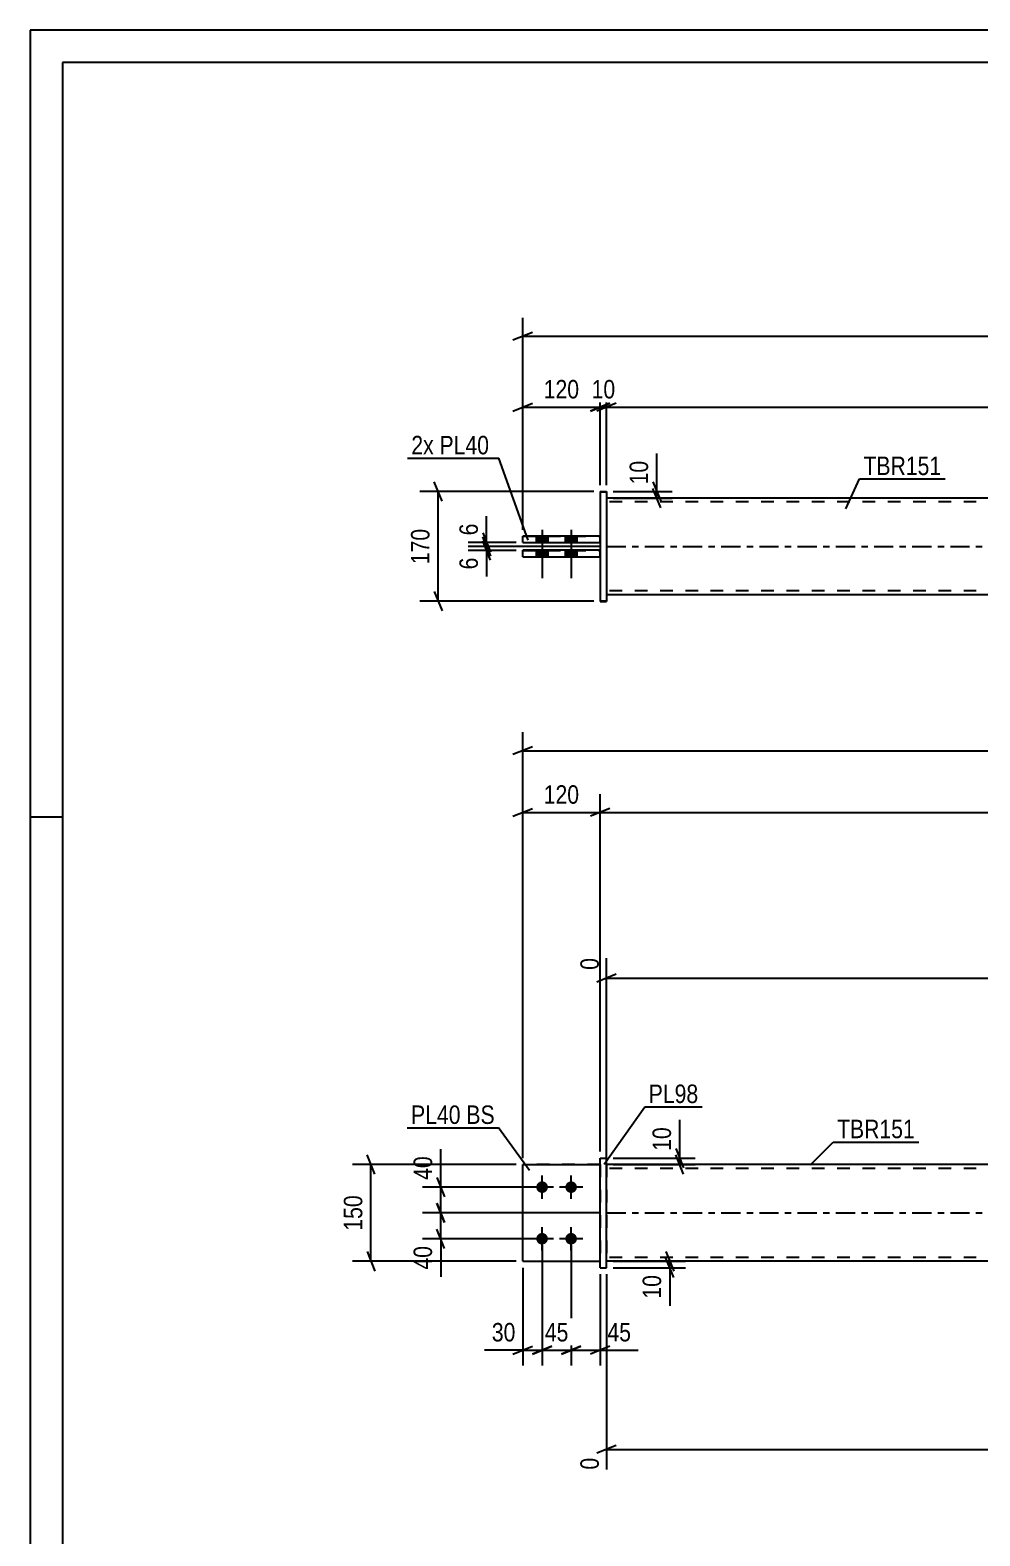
# Model space of a CAD drawing. Header units: millimetres. Extents: x 0 to 594, y 0 to 420.
# Drawn here: x 0 to 147.1, y 186.6 to 420 of the extents above; entities that cross this region are included whole.
import ezdxf

# ---------------------------------------------------------------- set-up
doc = ezdxf.new("R2010")
doc.units = ezdxf.units.MM
doc.linetypes.add('DXK_LINE_DOT2', pattern=[3.9198, 1.9599, -1.9599])
doc.linetypes.add('DXK_LINE_DOT3', pattern=[5.9187, 2.979, -0.9799, 0.9799, -0.9799])
doc.styles.add('Arial Narrow', font='ARIALN.TTF', dxfattribs={"height": 0.2})

# ---------------------------------------------------------------- blocks, each defined once
blk = doc.blocks.new('Unknown-580575078-1131')
at = {"color": 5, "linetype": 'Continuous'}
for p, q in [((594, 420), (0, 420)), ((0, 420), (0, 0)), ((589, 415), (5, 415)), ((5, 415), (5, 5)), ((5, 298), (0, 298))]:
    blk.add_line(p, q, dxfattribs=at)
blk = doc.blocks.new('Bolt-580575078-1683 - 1678')
at = {"linetype": 'Continuous'}
for points in [[(79.31, 239.74), (79.13, 239.76), (78.95, 239.82), (78.79, 239.91), (78.65, 240.04), (78.54, 240.19), (78.46, 240.36), (78.42, 240.55), (78.42, 240.74), (78.46, 240.92), (78.54, 241.09), (78.65, 241.24), (78.79, 241.37), (78.95, 241.46), (79.13, 241.52), (79.31, 241.54), (79.5, 241.52), (79.68, 241.46), (79.84, 241.37), (79.98, 241.24), (80.09, 241.09), (80.17, 240.92), (80.21, 240.74), (80.21, 240.55), (80.17, 240.36), (80.09, 240.19), (79.98, 240.04), (79.84, 239.91), (79.68, 239.82), (79.5, 239.76)], [(83.81, 239.74), (83.63, 239.76), (83.45, 239.82), (83.29, 239.91), (83.15, 240.04), (83.04, 240.19), (82.96, 240.36), (82.92, 240.55), (82.92, 240.74), (82.96, 240.92), (83.04, 241.09), (83.15, 241.24), (83.29, 241.37), (83.45, 241.46), (83.63, 241.52), (83.81, 241.54), (84, 241.52), (84.18, 241.46), (84.34, 241.37), (84.48, 241.24), (84.59, 241.09), (84.67, 240.92), (84.71, 240.74), (84.71, 240.55), (84.67, 240.36), (84.59, 240.19), (84.48, 240.04), (84.34, 239.91), (84.18, 239.82), (84, 239.76)], [(79.31, 231.74), (79.13, 231.76), (78.95, 231.82), (78.79, 231.91), (78.65, 232.04), (78.54, 232.19), (78.46, 232.36), (78.42, 232.55), (78.42, 232.74), (78.46, 232.92), (78.54, 233.09), (78.65, 233.24), (78.79, 233.37), (78.95, 233.46), (79.13, 233.52), (79.31, 233.54), (79.5, 233.52), (79.68, 233.46), (79.84, 233.37), (79.98, 233.24), (80.09, 233.09), (80.17, 232.92), (80.21, 232.74), (80.21, 232.55), (80.17, 232.36), (80.09, 232.19), (79.98, 232.04), (79.84, 231.91), (79.68, 231.82), (79.5, 231.76)], [(83.81, 231.74), (83.63, 231.76), (83.45, 231.82), (83.29, 231.91), (83.15, 232.04), (83.04, 232.19), (82.96, 232.36), (82.92, 232.55), (82.92, 232.74), (82.96, 232.92), (83.04, 233.09), (83.15, 233.24), (83.29, 233.37), (83.45, 233.46), (83.63, 233.52), (83.81, 233.54), (84, 233.52), (84.18, 233.46), (84.34, 233.37), (84.48, 233.24), (84.59, 233.09), (84.67, 232.92), (84.71, 232.74), (84.71, 232.55), (84.67, 232.36), (84.59, 232.19), (84.48, 232.04), (84.34, 231.91), (84.18, 231.82), (84, 231.76)]]:
    blk.add_hatch(color=1, dxfattribs=at).paths.add_polyline_path(points)
at = {"color": 1, "linetype": 'Continuous'}
for p, q in [((81.11, 240.64), (77.51, 240.64)), ((79.31, 238.84), (79.31, 242.44)), ((85.61, 240.64), (82.01, 240.64)), ((83.81, 238.84), (83.81, 242.44)), ((79.31, 230.84), (79.31, 234.44)), ((83.81, 230.84), (83.81, 234.44)), ((81.11, 232.64), (77.51, 232.64)), ((85.61, 232.64), (82.01, 232.64))]:
    blk.add_line(p, q, dxfattribs=at)
blk = doc.blocks.new('Part-580575078-1694 - 1678')
at = {"color": 2, "linetype": 'Continuous'}
for p, q in [((88.31, 245.14), (89.31, 245.14)), ((88.31, 228.14), (88.31, 245.14)), ((89.31, 228.14), (89.31, 245.14)), ((88.31, 228.14), (89.31, 228.14)), ((88.31, 228.14), (89.31, 228.14))]:
    blk.add_line(p, q, dxfattribs=at)
at = {"color": 7, "linetype": 'DXK_LINE_DOT2'}
for p, q in [((88.31, 245.14), (89.31, 245.14)), ((88.31, 228.14), (88.31, 228.14)), ((88.31, 228.14), (88.31, 228.14)), ((89.31, 228.14), (89.31, 228.14)), ((89.31, 228.14), (89.31, 228.14))]:
    blk.add_line(p, q, dxfattribs=at)
blk = doc.blocks.new('Part-580575078-1699 - 1678')
at = {"color": 7, "linetype": 'DXK_LINE_DOT2'}
for p, q in [((76.31, 229.14), (76.31, 244.14)), ((76.31, 244.14), (88.31, 244.14)), ((88.31, 244.14), (76.31, 244.14)), ((88.31, 244.14), (88.31, 229.14)), ((76.31, 229.14), (76.31, 229.14)), ((76.31, 229.14), (88.31, 229.14)), ((76.31, 229.14), (88.31, 229.14)), ((88.31, 229.14), (88.31, 229.14))]:
    blk.add_line(p, q, dxfattribs=at)
blk = doc.blocks.new('Part-580575078-1704 - 1678')
at = {"color": 2, "linetype": 'Continuous'}
for p, q in [((76.31, 229.14), (76.31, 244.14)), ((76.31, 244.14), (88.31, 244.14)), ((76.31, 229.14), (76.31, 229.14)), ((76.31, 229.14), (88.31, 229.14))]:
    blk.add_line(p, q, dxfattribs=at)
at = {"color": 7, "linetype": 'DXK_LINE_DOT2'}
for p, q in [((88.31, 244.14), (76.31, 244.14)), ((88.31, 244.14), (88.31, 229.14)), ((76.31, 229.14), (76.31, 229.14)), ((76.31, 229.14), (88.31, 229.14)), ((88.31, 229.14), (88.31, 229.14))]:
    blk.add_line(p, q, dxfattribs=at)
blk = doc.blocks.new('Part-580575078-1720 - 1678')
at = {"color": 2, "linetype": 'Continuous'}
for p, q in [((381.78, 244.14), (89.31, 244.14)), ((381.78, 229.14), (89.31, 229.14))]:
    blk.add_line(p, q, dxfattribs=at)
at = {"color": 7, "linetype": 'DXK_LINE_DOT2'}
for p, q in [((89.31, 244.14), (89.31, 229.14)), ((381.78, 243.54), (89.31, 243.54)), ((381.78, 229.74), (89.31, 229.74))]:
    blk.add_line(p, q, dxfattribs=at)
at = {"color": 7, "linetype": 'DXK_LINE_DOT3'}
blk.add_line((89.31, 236.64), (381.78, 236.64), dxfattribs=at)
blk = doc.blocks.new('Bolt-580575078-1471 - 1368')
at = {"linetype": 'Continuous'}
for points in [[(78.41, 340.56), (80.21, 340.56), (80.21, 341.56), (78.41, 341.56)], [(78.41, 340.55), (80.21, 340.55), (80.21, 341.55), (78.41, 341.55)], [(82.91, 340.56), (84.71, 340.56), (84.71, 341.56), (82.91, 341.56)], [(82.91, 340.55), (84.71, 340.55), (84.71, 341.55), (82.91, 341.55)], [(78.41, 338.36), (80.21, 338.36), (80.21, 339.36), (78.41, 339.36)], [(78.41, 338.35), (80.21, 338.35), (80.21, 339.35), (78.41, 339.35)], [(82.91, 338.36), (84.71, 338.36), (84.71, 339.36), (82.91, 339.36)], [(82.91, 338.35), (84.71, 338.35), (84.71, 339.35), (82.91, 339.35)]]:
    blk.add_hatch(color=1, dxfattribs=at).paths.add_polyline_path(points)
at = {"color": 1, "linetype": 'Continuous'}
for p, q in [((78.41, 341.56), (78.41, 340.56)), ((78.41, 341.55), (78.41, 340.55)), ((79.31, 342.56), (79.31, 335.06)), ((79.31, 342.55), (79.31, 335.05)), ((80.21, 341.56), (80.21, 340.56)), ((80.21, 341.55), (80.21, 340.55)), ((82.91, 341.56), (82.91, 340.56)), ((82.91, 341.55), (82.91, 340.55)), ((83.81, 342.56), (83.81, 335.06)), ((83.81, 342.55), (83.81, 335.05)), ((84.71, 341.56), (84.71, 340.56)), ((84.71, 341.55), (84.71, 340.55)), ((78.41, 339.36), (78.41, 338.36)), ((78.41, 339.35), (78.41, 338.35)), ((80.21, 339.36), (80.21, 338.36)), ((80.21, 339.35), (80.21, 338.35)), ((82.91, 339.36), (82.91, 338.36)), ((82.91, 339.35), (82.91, 338.35)), ((84.71, 339.36), (84.71, 338.36)), ((84.71, 339.35), (84.71, 338.35))]:
    blk.add_line(p, q, dxfattribs=at)
blk = doc.blocks.new('Part-580575078-1416 - 1368')
at = {"color": 2, "linetype": 'Continuous'}
for p, q in [((381.78, 347.46), (89.31, 347.46)), ((381.78, 332.46), (89.31, 332.46))]:
    blk.add_line(p, q, dxfattribs=at)
at = {"color": 7, "linetype": 'DXK_LINE_DOT2'}
for p, q in [((89.31, 347.46), (89.31, 332.46)), ((381.78, 346.86), (89.31, 346.86)), ((381.78, 333.06), (89.31, 333.06))]:
    blk.add_line(p, q, dxfattribs=at)
at = {"color": 7, "linetype": 'DXK_LINE_DOT3'}
blk.add_line((89.31, 339.96), (381.78, 339.96), dxfattribs=at)
blk = doc.blocks.new('Part-580575078-1449 - 1368')
at = {"color": 2, "linetype": 'Continuous'}
for p, q in [((76.31, 338.36), (76.31, 339.36)), ((88.31, 339.36), (76.31, 339.36)), ((76.31, 338.36), (88.31, 338.36)), ((76.31, 338.35), (88.31, 338.35))]:
    blk.add_line(p, q, dxfattribs=at)
at = {"color": 7, "linetype": 'DXK_LINE_DOT2'}
for p, q in [((76.31, 339.35), (88.31, 339.35)), ((88.31, 338.35), (88.31, 339.36)), ((76.31, 338.35), (76.31, 338.36))]:
    blk.add_line(p, q, dxfattribs=at)
blk = doc.blocks.new('Part-580575078-1454 - 1368')
at = {"color": 2, "linetype": 'Continuous'}
for p, q in [((76.31, 340.56), (76.31, 341.56)), ((88.31, 341.56), (76.31, 341.56)), ((76.31, 340.56), (88.31, 340.56)), ((76.31, 340.55), (88.31, 340.55))]:
    blk.add_line(p, q, dxfattribs=at)
at = {"color": 7, "linetype": 'DXK_LINE_DOT2'}
for p, q in [((76.31, 341.55), (88.31, 341.55)), ((88.31, 340.55), (88.31, 341.56)), ((76.31, 340.55), (76.31, 340.56))]:
    blk.add_line(p, q, dxfattribs=at)
blk = doc.blocks.new('Part-580575078-1455 - 1368')
at = {"color": 2, "linetype": 'Continuous'}
for p, q in [((88.31, 348.46), (89.31, 348.46)), ((88.31, 348.46), (88.31, 331.46)), ((89.31, 348.46), (89.31, 331.46)), ((89.31, 331.46), (88.31, 331.46)), ((88.31, 331.45), (89.31, 331.45))]:
    blk.add_line(p, q, dxfattribs=at)
at = {"color": 7, "linetype": 'DXK_LINE_DOT2'}
for p, q in [((88.31, 348.45), (89.31, 348.45)), ((89.31, 348.45), (89.31, 348.46)), ((88.31, 331.46), (88.31, 331.45)), ((88.31, 331.46), (88.31, 331.45)), ((89.31, 331.46), (89.31, 331.45)), ((89.31, 331.45), (89.31, 331.46))]:
    blk.add_line(p, q, dxfattribs=at)
blk = doc.blocks.new('StraightDimension-580575078-1909 - 1678')
at = {"color": 7, "linetype": 'Continuous'}
for p, q in [((78.31, 240.64), (60.77, 240.64)), ((63.02, 242.14), (64.22, 239.14)), ((63.62, 236.64), (63.62, 240.64)), ((64.22, 235.14), (63.02, 238.14)), ((88.31, 236.64), (60.77, 236.64))]:
    blk.add_line(p, q, dxfattribs=at)
at = {"color": 0}
blk.add_wipeout([(62.87, 246.02), (58.67, 246.02), (58.67, 241.17), (62.87, 241.17)], dxfattribs=at)
at = {"color": 7, "linetype": 'Continuous'}
blk.add_line((63.62, 240.64), (63.62, 246.55), dxfattribs=at)
blk.add_line((63.62, 240.64), (63.62, 246.55), dxfattribs=at)
at = {"color": 3, "style": 'Arial Narrow'}
blk.add_text('40', height=2.863, rotation=90.0002, dxfattribs=at).set_placement((62.27, 241.77))
blk = doc.blocks.new('StraightDimension-580575078-1736 - 1678')
at = {"color": 7, "linetype": 'Continuous'}
for p, q in [((76.31, 245.14), (76.31, 311.15)), ((77.81, 308.9), (74.81, 307.7)), ((76.31, 308.3), (482.88, 308.3))]:
    blk.add_line(p, q, dxfattribs=at)
blk = doc.blocks.new('StraightDimension-580575078-1813 - 1678')
at = {"color": 7, "linetype": 'Continuous'}
for p, q in [((83.81, 231.64), (83.81, 212.97)), ((88.31, 227.14), (88.31, 212.97)), ((82.31, 214.77), (85.31, 215.97)), ((83.81, 215.37), (88.31, 215.37)), ((89.81, 215.97), (86.81, 214.77))]:
    blk.add_line(p, q, dxfattribs=at)
at = {"color": 0}
blk.add_wipeout([(93.7, 216.12), (93.7, 220.32), (88.84, 220.32), (88.84, 216.12)], dxfattribs=at)
at = {"color": 7, "linetype": 'Continuous'}
blk.add_line((88.31, 215.37), (94.22, 215.37), dxfattribs=at)
blk.add_line((88.31, 215.37), (94.22, 215.37), dxfattribs=at)
at = {"color": 3, "style": 'Arial Narrow'}
blk.add_text('45', height=2.863, dxfattribs=at).set_placement((89.44, 216.72))
blk = doc.blocks.new('StraightDimension-580575078-1750 - 1678')
at = {"color": 7, "linetype": 'Continuous'}
for p, q in [((257.01, 255.37), (257.01, 286.15)), ((89.31, 245.14), (89.31, 276.16)), ((90.81, 273.63), (87.81, 272.43)), ((255.51, 272.43), (258.51, 273.63)), ((89.31, 273.03), (257.01, 273.03))]:
    blk.add_line(p, q, dxfattribs=at)
at = {"color": 0, "linetype": 'Continuous'}
for points in [[(256.41, 286.75), (252.21, 286.75), (252.21, 278.23), (256.41, 278.23)], [(88.71, 276.76), (84.51, 276.76), (84.51, 273.73), (88.71, 273.73)]]:
    blk.add_wipeout(points, dxfattribs=at)
at = {"color": 0}
blk.add_wipeout([(177.42, 273.78), (177.42, 277.98), (168.91, 277.98), (168.91, 273.78)], dxfattribs=at)
at = {"color": 3, "linetype": 'Continuous', "style": 'Arial Narrow'}
for s, height, p in [('1677', 2.863, (255.81, 278.83)), ('0', 2.86, (88.11, 274.33))]:
    blk.add_text(s, height=height, rotation=90.0002, dxfattribs=at).set_placement(p)
at = {"color": 3, "style": 'Arial Narrow'}
blk.add_text('1677', height=2.863, dxfattribs=at).set_placement((169.51, 274.38))
blk = doc.blocks.new('StraightDimension-580575078-2047 - 1678')
at = {"color": 7, "linetype": 'Continuous'}
for p, q in [((88.31, 246.14), (88.31, 301.58)), ((89.81, 299.33), (86.81, 298.13)), ((88.31, 298.73), (469.88, 298.73))]:
    blk.add_line(p, q, dxfattribs=at)
blk = doc.blocks.new('StraightDimension-580575078-1820 - 1678')
at = {"color": 7, "linetype": 'Continuous'}
for p, q in [((79.31, 231.64), (79.31, 212.97)), ((83.81, 231.64), (83.81, 212.97)), ((77.81, 214.77), (80.81, 215.97)), ((79.31, 215.37), (83.81, 215.37)), ((85.31, 215.97), (82.31, 214.77))]:
    blk.add_line(p, q, dxfattribs=at)
at = {"color": 0}
blk.add_wipeout([(83.99, 216.12), (83.99, 220.32), (79.14, 220.32), (79.14, 216.12)], dxfattribs=at)
at = {"color": 3, "style": 'Arial Narrow'}
blk.add_text('45', height=2.863, dxfattribs=at).set_placement((79.74, 216.72))
blk = doc.blocks.new('StraightDimension-580575078-1891 - 1678')
at = {"color": 7, "linetype": 'Continuous'}
for p, q in [((90.31, 229.14), (101.51, 229.14)), ((98.51, 230.64), (99.71, 227.64)), ((99.71, 226.64), (98.51, 229.64)), ((99.11, 228.14), (99.11, 229.14)), ((90.31, 228.14), (101.51, 228.14))]:
    blk.add_line(p, q, dxfattribs=at)
at = {"color": 0}
blk.add_wipeout([(98.36, 227.62), (94.16, 227.62), (94.16, 222.76), (98.36, 222.76)], dxfattribs=at)
at = {"color": 7, "linetype": 'Continuous'}
blk.add_line((99.11, 228.14), (99.11, 222.24), dxfattribs=at)
blk.add_line((99.11, 228.14), (99.11, 222.24), dxfattribs=at)
at = {"color": 3, "style": 'Arial Narrow'}
blk.add_text('10', height=2.863, rotation=90.0002, dxfattribs=at).set_placement((97.76, 223.36))
blk = doc.blocks.new('StraightDimension-580575078-1827 - 1678')
at = {"color": 7, "linetype": 'Continuous'}
for p, q in [((79.31, 231.64), (79.31, 212.97)), ((76.31, 228.14), (76.31, 212.97)), ((74.81, 214.77), (77.81, 215.97)), ((76.31, 215.37), (79.31, 215.37)), ((80.81, 215.97), (77.81, 214.77))]:
    blk.add_line(p, q, dxfattribs=at)
at = {"color": 0}
blk.add_wipeout([(75.79, 216.12), (75.79, 220.32), (70.93, 220.32), (70.93, 216.12)], dxfattribs=at)
at = {"color": 7, "linetype": 'Continuous'}
blk.add_line((76.31, 215.37), (70.41, 215.37), dxfattribs=at)
blk.add_line((76.31, 215.37), (70.41, 215.37), dxfattribs=at)
at = {"color": 3, "style": 'Arial Narrow'}
blk.add_text('30', height=2.863, dxfattribs=at).set_placement((71.53, 216.72))
blk = doc.blocks.new('StraightDimension-580575078-1838 - 1678')
at = {"color": 7, "linetype": 'Continuous'}
for p, q in [((89.31, 227.14), (89.31, 196.86)), ((267.19, 228.14), (267.19, 191.38)), ((90.81, 200.59), (87.81, 199.39)), ((89.31, 199.99), (267.19, 199.99)), ((265.69, 199.39), (268.69, 200.59))]:
    blk.add_line(p, q, dxfattribs=at)
at = {"color": 0}
blk.add_wipeout([(182.51, 200.74), (182.51, 204.94), (174, 204.94), (174, 200.74)], dxfattribs=at)
at = {"color": 0, "linetype": 'Continuous'}
for points in [[(88.71, 199.29), (84.51, 199.29), (84.51, 196.26), (88.71, 196.26)], [(266.59, 199.29), (262.39, 199.29), (262.39, 190.78), (266.59, 190.78)]]:
    blk.add_wipeout(points, dxfattribs=at)
at = {"color": 3, "style": 'Arial Narrow'}
blk.add_text('1779', height=2.863, dxfattribs=at).set_placement((174.6, 201.34))
at = {"color": 3, "linetype": 'Continuous', "style": 'Arial Narrow'}
for s, height, p in [('0', 2.86, (88.11, 196.86)), ('1779', 2.863, (265.99, 191.38))]:
    blk.add_text(s, height=height, rotation=90.0002, dxfattribs=at).set_placement(p)
blk = doc.blocks.new('StraightDimension-580575078-1900 - 1678')
at = {"color": 7, "linetype": 'Continuous'}
for p, q in [((90.31, 245.14), (103.04, 245.14)), ((100.04, 246.64), (101.24, 243.64)), ((101.24, 242.64), (100.04, 245.64)), ((100.64, 244.14), (100.64, 245.14)), ((90.31, 244.14), (103.04, 244.14))]:
    blk.add_line(p, q, dxfattribs=at)
at = {"color": 0}
blk.add_wipeout([(99.89, 250.52), (95.69, 250.52), (95.69, 245.67), (99.89, 245.67)], dxfattribs=at)
at = {"color": 7, "linetype": 'Continuous'}
blk.add_line((100.64, 245.14), (100.64, 251.05), dxfattribs=at)
blk.add_line((100.64, 245.14), (100.64, 251.05), dxfattribs=at)
at = {"color": 3, "style": 'Arial Narrow'}
blk.add_text('10', height=2.863, rotation=90.0002, dxfattribs=at).set_placement((99.29, 246.27))
blk = doc.blocks.new('StraightDimension-580575078-1922 - 1678')
at = {"color": 7, "linetype": 'Continuous'}
for p, q in [((63.02, 238.14), (64.22, 235.14)), ((88.31, 236.64), (60.77, 236.64)), ((63.62, 232.64), (63.62, 236.64)), ((64.22, 231.14), (63.02, 234.14)), ((78.31, 232.64), (60.77, 232.64))]:
    blk.add_line(p, q, dxfattribs=at)
at = {"color": 0}
blk.add_wipeout([(62.87, 232.12), (58.67, 232.12), (58.67, 227.26), (62.87, 227.26)], dxfattribs=at)
at = {"color": 7, "linetype": 'Continuous'}
blk.add_line((63.62, 232.64), (63.62, 226.74), dxfattribs=at)
blk.add_line((63.62, 232.64), (63.62, 226.74), dxfattribs=at)
at = {"color": 3, "style": 'Arial Narrow'}
blk.add_text('40', height=2.863, rotation=90.0002, dxfattribs=at).set_placement((62.27, 227.86))
blk = doc.blocks.new('StraightDimension-580575078-1979 - 1678')
at = {"color": 7, "linetype": 'Continuous'}
for p, q in [((53.41, 242.64), (52.21, 245.64)), ((75.31, 244.14), (49.96, 244.14)), ((52.81, 229.14), (52.81, 244.14)), ((75.31, 229.14), (49.96, 229.14)), ((52.21, 230.64), (53.41, 227.64))]:
    blk.add_line(p, q, dxfattribs=at)
at = {"color": 0}
blk.add_wipeout([(52.06, 239.98), (47.86, 239.98), (47.86, 233.3), (52.06, 233.3)], dxfattribs=at)
at = {"color": 3, "style": 'Arial Narrow'}
blk.add_text('150', height=2.863, rotation=90.0002, dxfattribs=at).set_placement((51.46, 233.9))
blk = doc.blocks.new('StraightDimension-580575078-2052 - 1678')
at = {"color": 7, "linetype": 'Continuous'}
for p, q in [((76.31, 245.14), (76.31, 301.58)), ((88.31, 246.14), (88.31, 301.58)), ((74.81, 298.13), (77.81, 299.33)), ((89.81, 299.33), (86.81, 298.13)), ((76.31, 298.73), (88.31, 298.73))]:
    blk.add_line(p, q, dxfattribs=at)
at = {"color": 0}
blk.add_wipeout([(85.66, 299.48), (85.66, 303.68), (78.97, 303.68), (78.97, 299.48)], dxfattribs=at)
at = {"color": 3, "style": 'Arial Narrow'}
blk.add_text('120', height=2.863, dxfattribs=at).set_placement((79.57, 300.08))
blk = doc.blocks.new('StraightDimension-580575078-1476 - 1368')
at = {"color": 7, "linetype": 'Continuous'}
for p, q in [((90.31, 348.46), (99.49, 348.46)), ((96.49, 349.96), (97.69, 346.96)), ((97.69, 345.96), (96.49, 348.96)), ((97.09, 347.46), (97.09, 348.46)), ((90.31, 347.46), (99.49, 347.46))]:
    blk.add_line(p, q, dxfattribs=at)
at = {"color": 0}
blk.add_wipeout([(96.34, 353.84), (92.14, 353.84), (92.14, 348.98), (96.34, 348.98)], dxfattribs=at)
at = {"color": 7, "linetype": 'Continuous'}
blk.add_line((97.09, 348.46), (97.09, 354.36), dxfattribs=at)
blk.add_line((97.09, 348.46), (97.09, 354.36), dxfattribs=at)
at = {"color": 3, "style": 'Arial Narrow'}
blk.add_text('10', height=2.863, rotation=90.0002, dxfattribs=at).set_placement((95.74, 349.58))
blk = doc.blocks.new('StraightDimension-580575078-1530 - 1368')
at = {"color": 7, "linetype": 'Continuous'}
for p, q in [((87.31, 348.46), (60.37, 348.46)), ((63.82, 346.96), (62.62, 349.96)), ((63.22, 331.46), (63.22, 348.46)), ((62.62, 332.96), (63.82, 329.96)), ((87.31, 331.46), (60.37, 331.46))]:
    blk.add_line(p, q, dxfattribs=at)
at = {"color": 0}
blk.add_wipeout([(62.47, 343.3), (58.27, 343.3), (58.27, 336.61), (62.47, 336.61)], dxfattribs=at)
at = {"color": 3, "style": 'Arial Narrow'}
blk.add_text('170', height=2.863, rotation=90.0002, dxfattribs=at).set_placement((61.87, 337.21))
blk = doc.blocks.new('StraightDimension-580575078-1494 - 1368')
at = {"color": 7, "linetype": 'Continuous'}
for p, q in [((70.12, 341.46), (71.32, 338.46)), ((71.32, 337.85), (70.12, 340.85)), ((88.31, 339.96), (67.87, 339.96)), ((75.31, 339.35), (67.87, 339.35)), ((70.72, 339.35), (70.72, 339.96))]:
    blk.add_line(p, q, dxfattribs=at)
at = {"color": 0}
blk.add_wipeout([(69.97, 338.83), (65.77, 338.83), (65.77, 335.8), (69.97, 335.8)], dxfattribs=at)
at = {"color": 7, "linetype": 'Continuous'}
blk.add_line((70.72, 339.35), (70.72, 335.28), dxfattribs=at)
blk.add_line((70.72, 339.35), (70.72, 335.28), dxfattribs=at)
at = {"color": 3, "style": 'Arial Narrow'}
blk.add_text('6', height=2.86, rotation=90.0002, dxfattribs=at).set_placement((69.37, 336.4))
blk = doc.blocks.new('StraightDimension-580575078-1512 - 1368')
at = {"color": 7, "linetype": 'Continuous'}
for p, q in [((70.12, 342.05), (71.32, 339.05)), ((71.32, 338.46), (70.12, 341.46)), ((75.31, 340.55), (67.87, 340.55)), ((88.31, 339.96), (67.87, 339.96)), ((70.72, 339.96), (70.72, 340.55))]:
    blk.add_line(p, q, dxfattribs=at)
at = {"color": 0}
blk.add_wipeout([(69.97, 344.11), (65.77, 344.11), (65.77, 341.08), (69.97, 341.08)], dxfattribs=at)
at = {"color": 7, "linetype": 'Continuous'}
blk.add_line((70.72, 340.55), (70.72, 344.63), dxfattribs=at)
blk.add_line((70.72, 340.55), (70.72, 344.63), dxfattribs=at)
at = {"color": 3, "style": 'Arial Narrow'}
blk.add_text('6', height=2.86, rotation=90.0002, dxfattribs=at).set_placement((69.37, 341.68))
blk = doc.blocks.new('StraightDimension-580575078-1550 - 1368')
at = {"color": 7, "linetype": 'Continuous'}
for p, q in [((76.31, 342.55), (76.31, 375.4)), ((77.81, 373.15), (74.81, 371.95)), ((76.31, 372.55), (482.88, 372.55))]:
    blk.add_line(p, q, dxfattribs=at)
blk = doc.blocks.new('StraightDimension-580575078-1581 - 1368')
at = {"color": 7, "linetype": 'Continuous'}
for p, q in [((89.31, 349.46), (89.31, 364.4)), ((90.81, 362.15), (87.81, 360.95)), ((89.31, 361.55), (469.88, 361.55))]:
    blk.add_line(p, q, dxfattribs=at)
blk = doc.blocks.new('StraightDimension-580575078-1591 - 1368')
at = {"color": 7, "linetype": 'Continuous'}
for p, q in [((76.31, 342.55), (76.31, 364.4)), ((88.31, 349.46), (88.31, 364.4)), ((74.81, 360.95), (77.81, 362.15)), ((89.81, 362.15), (86.81, 360.95)), ((76.31, 361.55), (88.31, 361.55))]:
    blk.add_line(p, q, dxfattribs=at)
at = {"color": 0}
blk.add_wipeout([(85.66, 362.3), (85.66, 366.5), (78.97, 366.5), (78.97, 362.3)], dxfattribs=at)
at = {"color": 3, "style": 'Arial Narrow'}
blk.add_text('120', height=2.863, dxfattribs=at).set_placement((79.57, 362.9))
blk = doc.blocks.new('StraightDimension-580575078-1601 - 1368')
at = {"color": 7, "linetype": 'Continuous'}
for p, q in [((88.31, 349.46), (88.31, 364.4)), ((89.31, 349.46), (89.31, 364.4)), ((86.81, 360.95), (89.81, 362.15)), ((90.81, 362.15), (87.81, 360.95)), ((88.31, 361.55), (89.31, 361.55))]:
    blk.add_line(p, q, dxfattribs=at)
at = {"color": 0}
blk.add_wipeout([(91.24, 362.3), (91.24, 366.5), (86.39, 366.5), (86.39, 362.3)], dxfattribs=at)
at = {"color": 3, "style": 'Arial Narrow'}
blk.add_text('10', height=2.863, dxfattribs=at).set_placement((86.99, 362.9))
blk = doc.blocks.new('Mark-580575078-1690 - 1678')
at = {"color": 0}
blk.add_wipeout([(103.52, 253.68), (103.52, 256.68), (95.84, 256.68), (95.84, 253.68)], dxfattribs=at)
blk.add_wipeout([(103.52, 253.68), (103.52, 256.68), (95.84, 256.68), (95.84, 253.68)], dxfattribs=at)
at = {"color": 30, "linetype": 'Continuous'}
for p, q in [((88.96, 244.22), (95.24, 253.08)), ((95.24, 253.08), (104.12, 253.08))]:
    blk.add_line(p, q, dxfattribs=at)
at = {"color": 3, "style": 'Arial Narrow'}
blk.add_text('PL98', height=2.863, dxfattribs=at).set_placement((95.84, 253.68))
blk = doc.blocks.new('Mark-580575078-1716 - 1678')
at = {"color": 0}
blk.add_wipeout([(137.07, 248.23), (137.07, 251.23), (125.02, 251.23), (125.02, 248.23)], dxfattribs=at)
blk.add_wipeout([(137.07, 248.23), (137.07, 251.23), (125.02, 251.23), (125.02, 248.23)], dxfattribs=at)
at = {"color": 30, "linetype": 'Continuous'}
for p, q in [((120.88, 244.09), (124.42, 247.63)), ((124.42, 247.63), (137.67, 247.63))]:
    blk.add_line(p, q, dxfattribs=at)
at = {"color": 3, "style": 'Arial Narrow'}
blk.add_text('TBR151', height=2.863, dxfattribs=at).set_placement((125.02, 248.23))
blk = doc.blocks.new('MarkSet-580575078-2084 - 1678')
at = {"color": 0}
blk.add_wipeout([(66.69, 250.44), (66.69, 253.44), (59.02, 253.44), (59.02, 250.44)], dxfattribs=at)
blk.add_wipeout([(66.69, 250.44), (66.69, 253.44), (59.02, 253.44), (59.02, 250.44)], dxfattribs=at)
blk.add_wipeout([(71.97, 250.44), (71.97, 253.44), (67.59, 253.44), (67.59, 250.44)], dxfattribs=at)
blk.add_wipeout([(71.97, 250.44), (71.97, 253.44), (67.59, 253.44), (67.59, 250.44)], dxfattribs=at)
at = {"color": 30, "linetype": 'Continuous'}
for p in [(58.42, 249.84), (77.35, 243.2)]:
    blk.add_line(p, (72.57, 249.84), dxfattribs=at)
at = {"color": 3, "style": 'Arial Narrow'}
for s, p in [('PL40', (59.02, 250.44)), ('BS', (67.59, 250.44))]:
    blk.add_text(s, height=2.863, dxfattribs=at).set_placement(p)
blk = doc.blocks.new('Mark-580575078-1412 - 1368')
at = {"color": 0}
blk.add_wipeout([(141.16, 351.03), (141.16, 354.03), (129.11, 354.03), (129.11, 351.03)], dxfattribs=at)
blk.add_wipeout([(141.16, 351.03), (141.16, 354.03), (129.11, 354.03), (129.11, 351.03)], dxfattribs=at)
at = {"color": 30, "linetype": 'Continuous'}
for p, q in [((126.4, 345.77), (128.51, 350.43)), ((128.51, 350.43), (141.76, 350.43))]:
    blk.add_line(p, q, dxfattribs=at)
at = {"color": 3, "style": 'Arial Narrow'}
blk.add_text('TBR151', height=2.863, dxfattribs=at).set_placement((129.11, 351.03))
blk = doc.blocks.new('MarkSet-580575078-1669 - 1368')
at = {"color": 30, "linetype": 'Continuous'}
blk.add_line((77.16, 340.94), (72.61, 353.64), dxfattribs=at)
at = {"color": 0}
blk.add_wipeout([(62.53, 354.24), (62.53, 357.24), (59.06, 357.24), (59.06, 354.24)], dxfattribs=at)
blk.add_wipeout([(62.53, 354.24), (62.53, 357.24), (59.06, 357.24), (59.06, 354.24)], dxfattribs=at)
blk.add_wipeout([(71.11, 354.24), (71.11, 357.24), (63.43, 357.24), (63.43, 354.24)], dxfattribs=at)
blk.add_wipeout([(71.11, 354.24), (71.11, 357.24), (63.43, 357.24), (63.43, 354.24)], dxfattribs=at)
at = {"color": 30, "linetype": 'Continuous'}
blk.add_line((58.46, 353.64), (72.61, 353.64), dxfattribs=at)
at = {"color": 3, "style": 'Arial Narrow'}
for s, p in [('2x', (59.06, 354.24)), ('PL40', (63.43, 354.24))]:
    blk.add_text(s, height=2.863, dxfattribs=at).set_placement(p)

msp = doc.modelspace()

# ---------------------------------------------------------------- block references
for name in ['Unknown-580575078-1131', 'Part-580575078-1455 - 1368', 'Part-580575078-1416 - 1368', 'Part-580575078-1454 - 1368', 'Bolt-580575078-1471 - 1368', 'Part-580575078-1449 - 1368', 'Part-580575078-1694 - 1678', 'Part-580575078-1699 - 1678', 'Part-580575078-1704 - 1678', 'Part-580575078-1720 - 1678', 'Bolt-580575078-1683 - 1678']:
    msp.add_blockref(name, (0, 0))

# ---------------------------------------------------------------- next in the draw order: block references
for name in ['StraightDimension-580575078-1476 - 1368', 'StraightDimension-580575078-1530 - 1368', 'StraightDimension-580575078-1909 - 1678', 'StraightDimension-580575078-1813 - 1678']:
    msp.add_blockref(name, (0, 0))

# ---------------------------------------------------------------- next in the draw order: block references
for name in ['StraightDimension-580575078-1494 - 1368', 'StraightDimension-580575078-1736 - 1678', 'StraightDimension-580575078-1820 - 1678', 'StraightDimension-580575078-1891 - 1678']:
    msp.add_blockref(name, (0, 0))

# ---------------------------------------------------------------- next in the draw order: block references
for name in ['StraightDimension-580575078-1512 - 1368', 'StraightDimension-580575078-1750 - 1678', 'StraightDimension-580575078-1827 - 1678', 'StraightDimension-580575078-1838 - 1678']:
    msp.add_blockref(name, (0, 0))

# ---------------------------------------------------------------- next in the draw order: block references
for name in ['StraightDimension-580575078-1550 - 1368', 'StraightDimension-580575078-2047 - 1678', 'StraightDimension-580575078-1922 - 1678']:
    msp.add_blockref(name, (0, 0))

# ---------------------------------------------------------------- next in the draw order: block references
for name in ['StraightDimension-580575078-1581 - 1368', 'StraightDimension-580575078-1900 - 1678', 'Mark-580575078-1716 - 1678', 'StraightDimension-580575078-1979 - 1678']:
    msp.add_blockref(name, (0, 0))

# ---------------------------------------------------------------- next in the draw order: block references
for name in ['StraightDimension-580575078-1591 - 1368', 'Mark-580575078-1412 - 1368', 'StraightDimension-580575078-2052 - 1678']:
    msp.add_blockref(name, (0, 0))

# ---------------------------------------------------------------- next in the draw order: block references
for name in ['StraightDimension-580575078-1601 - 1368', 'MarkSet-580575078-1669 - 1368', 'Mark-580575078-1690 - 1678', 'MarkSet-580575078-2084 - 1678']:
    msp.add_blockref(name, (0, 0))

doc.saveas('drawing.dxf')
